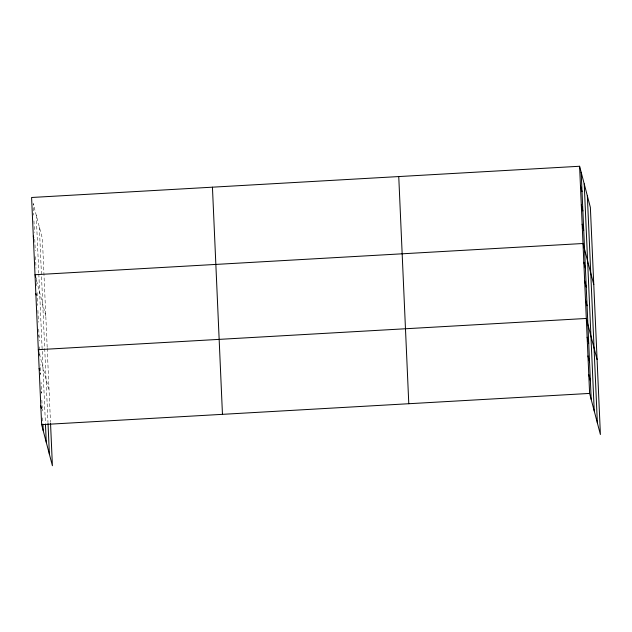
<?xml version="1.0" encoding="UTF-8"?>
<svg xmlns="http://www.w3.org/2000/svg" width="632" height="632" viewBox="0 0 632 632"><rect width="100%" height="100%" fill="white"/><g stroke="black" fill="none" stroke-linecap="round" stroke-linejoin="round"><path stroke-width="0.47" stroke-dasharray="3.16 2.37" d="M36.601 280.766L45.788 315.81M38.623 335.26L39.081 336.99M39.453 353.999L49.099 390.774M40.282 372.738L40.732 374.468L40.298 364.601M41.112 391.477L41.562 393.207L41.08 382.36M47.187 347.379L42.383 238.58L33.188 203.536L33.701 215.125M47.226 348.358L50.497 422.334M39.35 227.014L47.985 422.603M36.222 215.101L38.781 273.024M38.821 273.988L45.425 423.511M33.954 220.916L34.468 232.497M34.768 239.259L35.273 250.841M35.534 256.632L36.04 268.221M36.466 277.875L36.814 285.696M37.122 292.6L37.683 305.422M37.904 310.359L38.426 322.194M38.734 329.098L39.255 340.932M39.516 346.85L39.998 357.704M41.87 400.111L42.218 408.003M42.257 408.991L42.344 410.958M42.652 417.863L42.913 423.78"/><path stroke-width="0.95" d="M579.591 166.263L589.617 393.42L600.4 434.516L590.367 207.359L579.591 166.263L31.6 197.484L41.633 424.641L52.409 465.737L50.536 423.322M35.013 274.723L582.996 243.502L593.78 284.59M41.633 424.641L589.617 393.42M580.445 185.579L582.025 191.622M581.29 204.887L582.878 210.93M582.143 224.194L583.731 230.238M583.826 262.24L585.414 268.284M584.655 280.979L586.243 287.031M585.485 299.718L587.065 305.77M597.09 359.553L586.306 318.457L38.323 349.678L38.773 351.408M587.136 337.196L588.724 343.247M587.965 355.935L589.553 361.986M588.795 374.681L590.375 380.725M33.306 236.107L33.757 237.83M35.234 275.584L35.692 277.314M35.834 293.461L36.293 295.183M39.145 368.417L39.603 370.147M40.803 405.902L41.483 408.493M587.333 195.794L597.366 422.95M584.213 183.88L594.238 411.029M581.171 172.315L591.204 399.464M398.752 176.573L408.786 403.722M212.439 187.183L222.464 414.339M48.024 423.59L49.375 454.171M45.465 424.499L46.255 442.25M42.96 424.767L43.221 430.684"/></g></svg>
